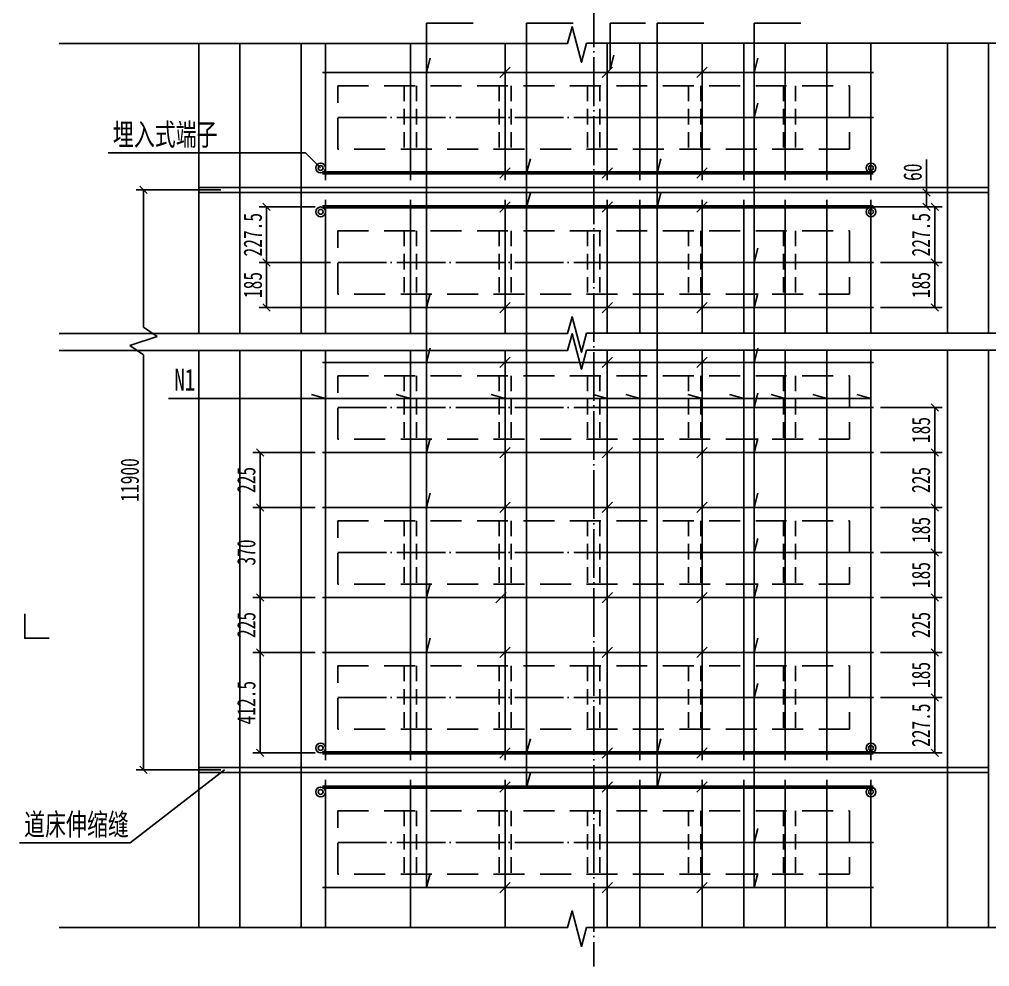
# Model space of a CAD drawing. Header units: millimetres. Extents: x -18 to 15743, y -16244 to -4817.
# Drawn here: x 5951 to 9930, y -14227 to -10340 of the extents above; entities that cross this region are included whole.
import ezdxf

# ---------------------------------------------------------------- set-up
doc = ezdxf.new("R2010")
doc.units = ezdxf.units.MM
doc.linetypes.add('DASHED', pattern=[19.05, 12.7, -6.35])
doc.linetypes.add('DOTE', pattern=[2.42, 2, -0.2, 0.02, -0.2])
doc.layers.get('Defpoints').update_dxf_attribs({"color": 250})
for name, color, linetype in [('DOT', 6, 'DOTE'), ('标注', 3, 'Continuous'), ('粗实线', 4, 'Continuous'), ('钢筋', 4, 'Continuous')]:
    doc.layers.add(name, color=color, linetype=linetype)
doc.styles.add('宋体', font='SimSun.ttf', dxfattribs={"width": 0.7})
doc.dimstyles.new('1比30', dxfattribs={"dimscale": 30, "dimtxt": 2.5, "dimasz": 1, "dimexe": 1, "dimexo": 1, "dimtad": 3, "dimdec": 0, "dimzin": 0, "dimdsep": 46, "dimtxsty": '宋体', "dimblk": 'OBLIQUE', "dimcen": 0.09, "dimadec": 0, "dimazin": 0, "dimtfac": 1, "dimtdec": 0, "dimtofl": 0, "dimtmove": 0, "dimatfit": 3, "dimfxl": 0, "dimtolj": 1, "dimtzin": 0, "dimarcsym": 0})

# ---------------------------------------------------------------- blocks, each defined once
blk = doc.blocks.new('_Oblique')
at = {"color": 0, "linetype": 'ByBlock', "lineweight": -2}
blk.add_line((-0.5, -0.5), (0.5, 0.5), dxfattribs=at)
blk = doc.blocks.new('*D22')
at = {"layer": 'Defpoints', "color": 0, "transparency": 16777216}
for p in [(6937.9, -12712.4), (7193.2, -12712.4), (7193.2, -12937.4)]:
    blk.add_point(p, dxfattribs=at)
at = {"layer": '标注', "color": 0, "lineweight": -2, "transparency": 16777216}
for p, q in [((7163.2, -12712.4), (6907.9, -12712.4)), ((6937.9, -12937.4), (6937.9, -12712.4)), ((7163.2, -12937.4), (6907.9, -12937.4))]:
    blk.add_line(p, q, dxfattribs=at)
at = {"layer": '标注', "color": 0, "lineweight": -2, "transparency": 16777216, "xscale": 30, "yscale": 30, "zscale": 30}
for p, rotation in [((6937.9, -12712.4), 90), ((6937.9, -12937.4), 270)]:
    blk.add_blockref('_Oblique', p, dxfattribs=dict(at, rotation=rotation))
at = {"layer": '标注', "color": 0, "transparency": 16777216, "insert": (6881.6, -12824.9), "char_height": 75, "attachment_point": 5, "rotation": 90, "style": '宋体'}
blk.add_mtext('\\A1;225', dxfattribs=at)
blk = doc.blocks.new('*D23')
at = {"layer": 'Defpoints', "color": 0, "transparency": 16777216}
for p in [(6937.9, -12342.4), (7193.2, -12342.4), (7193.2, -12712.4)]:
    blk.add_point(p, dxfattribs=at)
at = {"layer": '标注', "color": 0, "lineweight": -2, "transparency": 16777216}
for p, q in [((7163.2, -12342.4), (6907.9, -12342.4)), ((6937.9, -12712.4), (6937.9, -12342.4)), ((7163.2, -12712.4), (6907.9, -12712.4))]:
    blk.add_line(p, q, dxfattribs=at)
at = {"layer": '标注', "color": 0, "lineweight": -2, "transparency": 16777216, "xscale": 30, "yscale": 30, "zscale": 30}
for p, rotation in [((6937.9, -12342.4), 90), ((6937.9, -12712.4), 270)]:
    blk.add_blockref('_Oblique', p, dxfattribs=dict(at, rotation=rotation))
at = {"layer": '标注', "color": 0, "transparency": 16777216, "insert": (6881.6, -12527.4), "char_height": 75, "attachment_point": 5, "rotation": 90, "style": '宋体'}
blk.add_mtext('\\A1;370', dxfattribs=at)
blk = doc.blocks.new('*D24')
at = {"layer": 'Defpoints', "color": 0, "transparency": 16777216}
for p in [(6937.9, -12117.4), (7193.2, -12117.4), (7193.2, -12342.4)]:
    blk.add_point(p, dxfattribs=at)
at = {"layer": '标注', "color": 0, "lineweight": -2, "transparency": 16777216}
for p, q in [((7163.2, -12117.4), (6907.9, -12117.4)), ((6937.9, -12342.4), (6937.9, -12117.4)), ((7163.2, -12342.4), (6907.9, -12342.4))]:
    blk.add_line(p, q, dxfattribs=at)
at = {"layer": '标注', "color": 0, "lineweight": -2, "transparency": 16777216, "xscale": 30, "yscale": 30, "zscale": 30}
for p, rotation in [((6937.9, -12117.4), 90), ((6937.9, -12342.4), 270)]:
    blk.add_blockref('_Oblique', p, dxfattribs=dict(at, rotation=rotation))
at = {"layer": '标注', "color": 0, "transparency": 16777216, "insert": (6881.6, -12229.9), "char_height": 75, "attachment_point": 5, "rotation": 90, "style": '宋体'}
blk.add_mtext('\\A1;225', dxfattribs=at)
blk = doc.blocks.new('*D20')
at = {"layer": 'Defpoints', "color": 0, "transparency": 16777216}
for p in [(6964.5, -11109.9), (7193.2, -11109.9), (7256.1, -11337.4)]:
    blk.add_point(p, dxfattribs=at)
at = {"layer": '标注', "color": 0, "lineweight": -2, "transparency": 16777216}
for p, q in [((7163.2, -11109.9), (6934.5, -11109.9)), ((6964.5, -11337.4), (6964.5, -11109.9)), ((7226.1, -11337.4), (6934.5, -11337.4))]:
    blk.add_line(p, q, dxfattribs=at)
at = {"layer": '标注', "color": 0, "lineweight": -2, "transparency": 16777216, "xscale": 30, "yscale": 30, "zscale": 30}
for p, rotation in [((6964.5, -11109.9), 90), ((6964.5, -11337.4), 270)]:
    blk.add_blockref('_Oblique', p, dxfattribs=dict(at, rotation=rotation))
at = {"layer": '标注', "color": 0, "transparency": 16777216, "insert": (6908.2, -11223.7), "char_height": 75, "attachment_point": 5, "rotation": 90, "style": '宋体'}
blk.add_mtext('\\A1;227.5', dxfattribs=at)
blk = doc.blocks.new('*D25')
at = {"layer": 'Defpoints', "color": 0, "transparency": 16777216}
for p in [(7193.2, -12937.4), (6937.9, -13349.9), (7193.2, -13349.9)]:
    blk.add_point(p, dxfattribs=at)
at = {"layer": '标注', "color": 0, "lineweight": -2, "transparency": 16777216}
for p, q in [((7163.2, -12937.4), (6907.9, -12937.4)), ((6937.9, -12937.4), (6937.9, -13349.9)), ((7163.2, -13349.9), (6907.9, -13349.9))]:
    blk.add_line(p, q, dxfattribs=at)
at = {"layer": '标注', "color": 0, "lineweight": -2, "transparency": 16777216, "xscale": 30, "yscale": 30, "zscale": 30}
for p, rotation in [((6937.9, -12937.4), 90), ((6937.9, -13349.9), 270)]:
    blk.add_blockref('_Oblique', p, dxfattribs=dict(at, rotation=rotation))
at = {"layer": '标注', "color": 0, "transparency": 16777216, "insert": (6881.6, -13143.7), "char_height": 75, "attachment_point": 5, "rotation": 90, "style": '宋体'}
blk.add_mtext('\\A1;412.5', dxfattribs=at)
blk = doc.blocks.new('*D26')
at = {"layer": 'Defpoints', "color": 0, "transparency": 16777216}
for p in [(7256.1, -11337.4), (6964.5, -11522.4), (7256.1, -11522.4)]:
    blk.add_point(p, dxfattribs=at)
at = {"layer": '标注', "color": 0, "lineweight": -2, "transparency": 16777216}
for p, q in [((7226.1, -11337.4), (6934.5, -11337.4)), ((6964.5, -11337.4), (6964.5, -11522.4)), ((7226.1, -11522.4), (6934.5, -11522.4))]:
    blk.add_line(p, q, dxfattribs=at)
at = {"layer": '标注', "color": 0, "lineweight": -2, "transparency": 16777216, "xscale": 30, "yscale": 30, "zscale": 30}
for p, rotation in [((6964.5, -11337.4), 90), ((6964.5, -11522.4), 270)]:
    blk.add_blockref('_Oblique', p, dxfattribs=dict(at, rotation=rotation))
at = {"layer": '标注', "color": 0, "transparency": 16777216, "insert": (6908.2, -11429.9), "char_height": 75, "attachment_point": 5, "rotation": 90, "style": '宋体'}
blk.add_mtext('\\A1;185', dxfattribs=at)
blk = doc.blocks.new('*D27')
at = {"layer": 'Defpoints', "color": 0, "transparency": 16777216}
for p in [(9419, -11109.9), (9453.3, -11337.4), (9705.2, -11337.4)]:
    blk.add_point(p, dxfattribs=at)
at = {"layer": '标注', "color": 0, "lineweight": -2, "transparency": 16777216}
for p, q in [((9449, -11109.9), (9735.2, -11109.9)), ((9705.2, -11109.9), (9705.2, -11337.4)), ((9483.3, -11337.4), (9735.2, -11337.4))]:
    blk.add_line(p, q, dxfattribs=at)
at = {"layer": '标注', "color": 0, "lineweight": -2, "transparency": 16777216, "xscale": 30, "yscale": 30, "zscale": 30}
for p, rotation in [((9705.2, -11109.9), 90), ((9705.2, -11337.4), 270)]:
    blk.add_blockref('_Oblique', p, dxfattribs=dict(at, rotation=rotation))
at = {"layer": '标注', "color": 0, "transparency": 16777216, "insert": (9648.9, -11223.7), "char_height": 75, "attachment_point": 5, "rotation": 90, "style": '宋体'}
blk.add_mtext('\\A1;227.5', dxfattribs=at)
blk = doc.blocks.new('*D28')
at = {"layer": 'Defpoints', "color": 0, "transparency": 16777216}
for p in [(9453.3, -11337.4), (9453.3, -11522.4), (9705.2, -11522.4)]:
    blk.add_point(p, dxfattribs=at)
at = {"layer": '标注', "color": 0, "lineweight": -2, "transparency": 16777216}
for p, q in [((9483.3, -11337.4), (9735.2, -11337.4)), ((9705.2, -11337.4), (9705.2, -11522.4)), ((9483.3, -11522.4), (9735.2, -11522.4))]:
    blk.add_line(p, q, dxfattribs=at)
at = {"layer": '标注', "color": 0, "lineweight": -2, "transparency": 16777216, "xscale": 30, "yscale": 30, "zscale": 30}
for p, rotation in [((9705.2, -11337.4), 90), ((9705.2, -11522.4), 270)]:
    blk.add_blockref('_Oblique', p, dxfattribs=dict(at, rotation=rotation))
at = {"layer": '标注', "color": 0, "transparency": 16777216, "insert": (9648.9, -11429.9), "char_height": 75, "attachment_point": 5, "rotation": 90, "style": '宋体'}
blk.add_mtext('\\A1;185', dxfattribs=at)
blk = doc.blocks.new('*D29')
at = {"layer": 'Defpoints', "color": 0, "transparency": 16777216}
for p in [(9453.3, -13122.4), (9705.2, -13122.4), (9419, -13349.9)]:
    blk.add_point(p, dxfattribs=at)
at = {"layer": '标注', "color": 0, "lineweight": -2, "transparency": 16777216}
for p, q in [((9483.3, -13122.4), (9735.2, -13122.4)), ((9705.2, -13349.9), (9705.2, -13122.4)), ((9449, -13349.9), (9735.2, -13349.9))]:
    blk.add_line(p, q, dxfattribs=at)
at = {"layer": '标注', "color": 0, "lineweight": -2, "transparency": 16777216, "xscale": 30, "yscale": 30, "zscale": 30}
for p, rotation in [((9705.2, -13122.4), 90), ((9705.2, -13349.9), 270)]:
    blk.add_blockref('_Oblique', p, dxfattribs=dict(at, rotation=rotation))
at = {"layer": '标注', "color": 0, "transparency": 16777216, "insert": (9648.9, -13236.2), "char_height": 75, "attachment_point": 5, "rotation": 90, "style": '宋体'}
blk.add_mtext('\\A1;227.5', dxfattribs=at)
blk = doc.blocks.new('*D30')
at = {"layer": 'Defpoints', "color": 0, "transparency": 16777216}
for p in [(9453.3, -12937.4), (9705.2, -12937.4), (9453.3, -13122.4)]:
    blk.add_point(p, dxfattribs=at)
at = {"layer": '标注', "color": 0, "lineweight": -2, "transparency": 16777216}
for p, q in [((9483.3, -12937.4), (9735.2, -12937.4)), ((9705.2, -13122.4), (9705.2, -12937.4)), ((9483.3, -13122.4), (9735.2, -13122.4))]:
    blk.add_line(p, q, dxfattribs=at)
at = {"layer": '标注', "color": 0, "lineweight": -2, "transparency": 16777216, "xscale": 30, "yscale": 30, "zscale": 30}
for p, rotation in [((9705.2, -12937.4), 90), ((9705.2, -13122.4), 270)]:
    blk.add_blockref('_Oblique', p, dxfattribs=dict(at, rotation=rotation))
at = {"layer": '标注', "color": 0, "transparency": 16777216, "insert": (9648.9, -13029.9), "char_height": 75, "attachment_point": 5, "rotation": 90, "style": '宋体'}
blk.add_mtext('\\A1;185', dxfattribs=at)
blk = doc.blocks.new('*D31')
at = {"layer": 'Defpoints', "color": 0, "transparency": 16777216}
for p in [(9453.3, -12712.4), (9705.2, -12712.4), (9453.3, -12937.4)]:
    blk.add_point(p, dxfattribs=at)
at = {"layer": '标注', "color": 0, "lineweight": -2, "transparency": 16777216}
for p, q in [((9483.3, -12712.4), (9735.2, -12712.4)), ((9705.2, -12937.4), (9705.2, -12712.4)), ((9483.3, -12937.4), (9735.2, -12937.4))]:
    blk.add_line(p, q, dxfattribs=at)
at = {"layer": '标注', "color": 0, "lineweight": -2, "transparency": 16777216, "xscale": 30, "yscale": 30, "zscale": 30}
for p, rotation in [((9705.2, -12712.4), 90), ((9705.2, -12937.4), 270)]:
    blk.add_blockref('_Oblique', p, dxfattribs=dict(at, rotation=rotation))
at = {"layer": '标注', "color": 0, "transparency": 16777216, "insert": (9648.9, -12824.9), "char_height": 75, "width": 104.12, "attachment_point": 5, "rotation": 90, "style": '宋体'}
blk.add_mtext('\\A1;225', dxfattribs=at)
blk = doc.blocks.new('*D32')
at = {"layer": 'Defpoints', "color": 0, "transparency": 16777216}
for p in [(9453.3, -12527.4), (9705.2, -12527.4), (9453.3, -12712.4)]:
    blk.add_point(p, dxfattribs=at)
at = {"layer": '标注', "color": 0, "lineweight": -2, "transparency": 16777216}
for p, q in [((9483.3, -12527.4), (9735.2, -12527.4)), ((9705.2, -12712.4), (9705.2, -12527.4)), ((9483.3, -12712.4), (9735.2, -12712.4))]:
    blk.add_line(p, q, dxfattribs=at)
at = {"layer": '标注', "color": 0, "lineweight": -2, "transparency": 16777216, "xscale": 30, "yscale": 30, "zscale": 30}
for p, rotation in [((9705.2, -12527.4), 90), ((9705.2, -12712.4), 270)]:
    blk.add_blockref('_Oblique', p, dxfattribs=dict(at, rotation=rotation))
at = {"layer": '标注', "color": 0, "transparency": 16777216, "insert": (9648.9, -12619.9), "char_height": 75, "attachment_point": 5, "rotation": 90, "style": '宋体'}
blk.add_mtext('\\A1;185', dxfattribs=at)
blk = doc.blocks.new('*D33')
at = {"layer": 'Defpoints', "color": 0, "transparency": 16777216}
for p in [(9453.3, -12342.4), (9705.2, -12342.4), (9453.3, -12527.4)]:
    blk.add_point(p, dxfattribs=at)
at = {"layer": '标注', "color": 0, "lineweight": -2, "transparency": 16777216}
for p, q in [((9483.3, -12342.4), (9735.2, -12342.4)), ((9705.2, -12527.4), (9705.2, -12342.4)), ((9483.3, -12527.4), (9735.2, -12527.4))]:
    blk.add_line(p, q, dxfattribs=at)
at = {"layer": '标注', "color": 0, "lineweight": -2, "transparency": 16777216, "xscale": 30, "yscale": 30, "zscale": 30}
for p, rotation in [((9705.2, -12342.4), 90), ((9705.2, -12527.4), 270)]:
    blk.add_blockref('_Oblique', p, dxfattribs=dict(at, rotation=rotation))
at = {"layer": '标注', "color": 0, "transparency": 16777216, "insert": (9648.9, -12434.9), "char_height": 75, "attachment_point": 5, "rotation": 90, "style": '宋体'}
blk.add_mtext('\\A1;185', dxfattribs=at)
blk = doc.blocks.new('*D34')
at = {"layer": 'Defpoints', "color": 0, "transparency": 16777216}
for p in [(9453.3, -12117.4), (9705.2, -12117.4), (9453.3, -12342.4)]:
    blk.add_point(p, dxfattribs=at)
at = {"layer": '标注', "color": 0, "lineweight": -2, "transparency": 16777216}
for p, q in [((9483.3, -12117.4), (9735.2, -12117.4)), ((9705.2, -12342.4), (9705.2, -12117.4)), ((9483.3, -12342.4), (9735.2, -12342.4))]:
    blk.add_line(p, q, dxfattribs=at)
at = {"layer": '标注', "color": 0, "lineweight": -2, "transparency": 16777216, "xscale": 30, "yscale": 30, "zscale": 30}
for p, rotation in [((9705.2, -12117.4), 90), ((9705.2, -12342.4), 270)]:
    blk.add_blockref('_Oblique', p, dxfattribs=dict(at, rotation=rotation))
at = {"layer": '标注', "color": 0, "transparency": 16777216, "insert": (9648.9, -12229.9), "char_height": 75, "attachment_point": 5, "rotation": 90, "style": '宋体'}
blk.add_mtext('\\A1;225', dxfattribs=at)
blk = doc.blocks.new('*D35')
at = {"layer": 'Defpoints', "color": 0, "transparency": 16777216}
for p in [(9453.3, -11932.4), (9705.2, -11932.4), (9453.3, -12117.4)]:
    blk.add_point(p, dxfattribs=at)
at = {"layer": '标注', "color": 0, "lineweight": -2, "transparency": 16777216}
for p, q in [((9483.3, -11932.4), (9735.2, -11932.4)), ((9705.2, -12117.4), (9705.2, -11932.4)), ((9483.3, -12117.4), (9735.2, -12117.4))]:
    blk.add_line(p, q, dxfattribs=at)
at = {"layer": '标注', "color": 0, "lineweight": -2, "transparency": 16777216, "xscale": 30, "yscale": 30, "zscale": 30}
for p, rotation in [((9705.2, -11932.4), 90), ((9705.2, -12117.4), 270)]:
    blk.add_blockref('_Oblique', p, dxfattribs=dict(at, rotation=rotation))
at = {"layer": '标注', "color": 0, "transparency": 16777216, "insert": (9648.9, -12024.9), "char_height": 75, "attachment_point": 5, "rotation": 90, "style": '宋体'}
blk.add_mtext('\\A1;185', dxfattribs=at)
blk = doc.blocks.new('*D21')
at = {"layer": 'Defpoints', "color": 0, "transparency": 16777216}
for p in [(6806.1, -11039.9), (6459.6, -13419.9), (6806.1, -13419.9)]:
    blk.add_point(p, dxfattribs=at)
at = {"layer": '标注', "color": 0, "lineweight": -2, "transparency": 16777216}
for p, q in [((6776.1, -11039.9), (6429.6, -11039.9)), ((6459.6, -11039.9), (6459.6, -11603.4)), ((6459.6, -11603.4), (6515.8, -11640.9)), ((6515.8, -11640.9), (6403.3, -11678.4)), ((6403.3, -11678.4), (6459.6, -11715.9)), ((6459.6, -11715.9), (6459.6, -13419.9)), ((6776.1, -13419.9), (6429.6, -13419.9))]:
    blk.add_line(p, q, dxfattribs=at)
at = {"layer": '标注', "color": 0, "lineweight": -2, "transparency": 16777216, "xscale": 30, "yscale": 30, "zscale": 30}
for p, rotation in [((6459.6, -11039.9), 90), ((6459.6, -13419.9), 270)]:
    blk.add_blockref('_Oblique', p, dxfattribs=dict(at, rotation=rotation))
at = {"layer": '标注', "color": 0, "transparency": 16777216, "insert": (6403.3, -12229.9), "char_height": 75, "attachment_point": 5, "rotation": 90, "style": '宋体'}
blk.add_mtext('\\A1;11900', dxfattribs=at)
blk = doc.blocks.new('*D36')
at = {"layer": 'Defpoints', "color": 0, "transparency": 16777216}
for p in [(9670.9, -11049.9), (9926.1, -11049.9), (9419, -11109.9)]:
    blk.add_point(p, dxfattribs=at)
at = {"layer": '标注', "color": 0, "lineweight": -2, "transparency": 16777216}
for p, q in [((9670.9, -11049.9), (9670.9, -10914.7)), ((9896.1, -11049.9), (9640.9, -11049.9)), ((9670.9, -11109.9), (9670.9, -11049.9)), ((9449, -11109.9), (9700.9, -11109.9))]:
    blk.add_line(p, q, dxfattribs=at)
at = {"layer": '标注', "color": 0, "lineweight": -2, "transparency": 16777216, "xscale": 30, "yscale": 30, "zscale": 30}
for p, rotation in [((9670.9, -11049.9), 90), ((9670.9, -11109.9), 270)]:
    blk.add_blockref('_Oblique', p, dxfattribs=dict(at, rotation=rotation))
at = {"layer": '标注', "color": 0, "transparency": 16777216, "insert": (9614.6, -10967.3), "char_height": 75, "attachment_point": 5, "rotation": 90, "style": '宋体'}
blk.add_mtext('\\A1;60', dxfattribs=at)

msp = doc.modelspace()

# ---------------------------------------------------------------- linework, layer by layer
for p, q in [((6686.17, -11628.69), (6686.17, -10438.76)), ((6854.75, -11628.69), (6854.75, -10438.76)), ((7106.11, -10438.76), (7106.11, -11628.69)), ((9757.47, -11628.21), (9757.47, -10438.28)), ((9926.06, -11628.21), (9926.06, -10438.28)), ((6686.17, -11029.92), (9926.06, -11029.92)), ((6686.17, -11049.92), (9926.06, -11049.92)), ((6686.17, -11698.36), (6686.17, -14066.79)), ((6854.75, -11698.36), (6854.75, -14066.79)), ((7106.11, -11698.36), (7106.11, -14066.79)), ((9757.47, -11697.88), (9757.47, -14066.31)), ((9926.06, -11697.88), (9926.06, -14066.31)), ((6686.17, -13409.92), (9926.06, -13409.92)), ((6686.17, -13429.92), (9926.06, -13429.92))]:
    msp.add_line(p, q)
at = {"linetype": 'DASHED', "ltscale": 5}
for p, q in [((7529.17, -10612.42), (7529.17, -10872.42)), ((7579.17, -10612.42), (7579.17, -10872.42)), ((7917.93, -10612.42), (7917.93, -10872.42)), ((7967.93, -10612.42), (7967.93, -10872.42)), ((8281.11, -10612.42), (8281.11, -10872.42)), ((8331.11, -10612.42), (8331.11, -10872.42)), ((8695.45, -10612.42), (8695.45, -10872.42)), ((8745.45, -10612.42), (8745.45, -10872.42)), ((9084.21, -10612.42), (9084.21, -10872.42)), ((9134.21, -10612.42), (9134.21, -10872.42)), ((7529.17, -11207.42), (7529.17, -11467.42)), ((7579.17, -11207.42), (7579.17, -11467.42)), ((7917.93, -11207.42), (7917.93, -11467.42)), ((7967.93, -11207.42), (7967.93, -11467.42)), ((8281.11, -11207.42), (8281.11, -11467.42)), ((8331.11, -11207.42), (8331.11, -11467.42)), ((8695.45, -11207.42), (8695.45, -11467.42)), ((8745.45, -11207.42), (8745.45, -11467.42)), ((9084.21, -11207.42), (9084.21, -11467.42)), ((9134.21, -11207.42), (9134.21, -11467.42)), ((7529.17, -11802.42), (7529.17, -12062.42)), ((7579.17, -11802.42), (7579.17, -12062.42)), ((7917.93, -11802.42), (7917.93, -12062.42)), ((7967.93, -11802.42), (7967.93, -12062.42)), ((8281.11, -11802.42), (8281.11, -12062.42)), ((8331.11, -11802.42), (8331.11, -12062.42)), ((8695.45, -11802.42), (8695.45, -12062.42)), ((8745.45, -11802.42), (8745.45, -12062.42)), ((9084.21, -11802.42), (9084.21, -12062.42)), ((9134.21, -11802.42), (9134.21, -12062.42)), ((7529.17, -12397.42), (7529.17, -12657.42)), ((7579.17, -12397.42), (7579.17, -12657.42)), ((7917.93, -12397.42), (7917.93, -12657.42)), ((7967.93, -12397.42), (7967.93, -12657.42)), ((8281.11, -12397.42), (8281.11, -12657.42)), ((8331.11, -12397.42), (8331.11, -12657.42)), ((8695.45, -12397.42), (8695.45, -12657.42)), ((8745.45, -12397.42), (8745.45, -12657.42)), ((9084.21, -12397.42), (9084.21, -12657.42)), ((9134.21, -12397.42), (9134.21, -12657.42)), ((7529.17, -12992.42), (7529.17, -13252.42)), ((7579.17, -12992.42), (7579.17, -13252.42)), ((7917.93, -12992.42), (7917.93, -13252.42)), ((7967.93, -12992.42), (7967.93, -13252.42)), ((8281.11, -12992.42), (8281.11, -13252.42)), ((8331.11, -12992.42), (8331.11, -13252.42)), ((8695.45, -12992.42), (8695.45, -13252.42)), ((8745.45, -12992.42), (8745.45, -13252.42)), ((9084.21, -12992.42), (9084.21, -13252.42)), ((9134.21, -12992.42), (9134.21, -13252.42)), ((7529.17, -13587.42), (7529.17, -13847.42)), ((7579.17, -13587.42), (7579.17, -13847.42)), ((7917.93, -13587.42), (7917.93, -13847.42)), ((7967.93, -13587.42), (7967.93, -13847.42)), ((8281.11, -13587.42), (8281.11, -13847.42)), ((8331.11, -13587.42), (8331.11, -13847.42)), ((8695.45, -13587.42), (8695.45, -13847.42)), ((8745.45, -13587.42), (8745.45, -13847.42)), ((9084.21, -13587.42), (9084.21, -13847.42)), ((9134.21, -13587.42), (9134.21, -13847.42))]:
    msp.add_line(p, q, dxfattribs=at)
for points in [[(10463.01, -10438.28), (8277.01, -10438.28), (8256.25, -10515.76), (8217.31, -10370.45), (8199.01, -10438.76), (6114.1, -10438.76)], [(10463.01, -11628.21), (8277.01, -11628.21), (8256.25, -11705.69), (8217.31, -11560.39), (8199.01, -11628.69), (6114.1, -11628.69)], [(10463.01, -11697.88), (8277.01, -11697.88), (8256.25, -11775.36), (8217.31, -11630.06), (8199.01, -11698.36), (6114.1, -11698.36)], [(10463.01, -14066.31), (8277.01, -14066.31), (8256.25, -14143.79), (8217.31, -13998.48), (8199.01, -14066.79), (6114.1, -14066.79)]]:
    msp.add_lwpolyline(points)
at = {"linetype": 'DASHED', "ltscale": 10}
for points in [[(7256.11, -10612.42), (9356.11, -10612.42), (9356.11, -10872.42), (7256.11, -10872.42)], [(7256.11, -11207.42), (9356.11, -11207.42), (9356.11, -11467.42), (7256.11, -11467.42)], [(7256.11, -11802.42), (9356.11, -11802.42), (9356.11, -12062.42), (7256.11, -12062.42)], [(7256.11, -12397.42), (9356.11, -12397.42), (9356.11, -12657.42), (7256.11, -12657.42)], [(7256.11, -12992.42), (9356.11, -12992.42), (9356.11, -13252.42), (7256.11, -13252.42)], [(7256.11, -13587.42), (9356.11, -13587.42), (9356.11, -13847.42), (7256.11, -13847.42)]]:
    msp.add_lwpolyline(points, close=True, dxfattribs=at)
for centre, radius in [((7186.11, -10949.92), 20), ((7186.11, -10949.92), 10), ((9443.34, -10949.92), 20), ((9443.34, -10949.92), 10), ((7186.11, -11129.92), 20), ((7186.11, -11129.92), 10), ((9443.34, -11129.92), 20), ((9443.34, -11129.92), 10), ((7186.11, -13329.92), 20), ((7186.11, -13329.92), 10), ((9443.34, -13329.92), 20), ((9443.34, -13329.92), 10), ((7186.11, -13509.92), 20), ((9443.34, -13509.92), 20), ((7186.11, -13509.92), 10), ((9443.34, -13509.92), 10)]:
    msp.add_circle(centre, radius)
at = {"layer": 'DOT', "ltscale": 100}
for p, q in [((8306.11, -10253.75), (8306.11, -14226.64)), ((7256.11, -10742.42), (9356.11, -10742.42)), ((7256.11, -11337.42), (9356.11, -11337.42)), ((7256.11, -11932.42), (9356.11, -11932.42)), ((7256.11, -12527.42), (9356.11, -12527.42)), ((7256.11, -13122.42), (9356.11, -13122.42)), ((7256.11, -13717.42), (9356.11, -13717.42))]:
    msp.add_line(p, q, dxfattribs=at)
at = {"layer": '标注'}
for p, q in [((7619.91, -10355.8), (7619.91, -13902.42)), ((7811.35, -10355.8), (7619.91, -10355.8)), ((8030.88, -10355.8), (8030.88, -13489.92)), ((8222.32, -10355.8), (8030.88, -10355.8)), ((8373.84, -10355.8), (8373.84, -10545.56)), ((8518.13, -10355.8), (8373.84, -10355.8)), ((8566.06, -10355.8), (8566.06, -13489.92)), ((8757.51, -10355.8), (8566.06, -10355.8)), ((8964.32, -10355.8), (8964.32, -13902.42)), ((9155.77, -10355.8), (8964.32, -10355.8)), ((7619.91, -10557.42), (7635.44, -10499.47)), ((8373.84, -10545.56), (8389.37, -10487.6)), ((8964.32, -10557.42), (8979.85, -10499.47)), ((8964.32, -10742.42), (8979.85, -10684.47)), ((7123.88, -10887.69), (6314.37, -10887.69)), ((7186.11, -10949.92), (7123.88, -10887.69)), ((8030.88, -10969.92), (8046.41, -10911.97)), ((8566.06, -10969.92), (8581.59, -10911.97)), ((8030.88, -11109.92), (8046.41, -11051.97)), ((8566.06, -11109.92), (8581.59, -11051.97)), ((8964.32, -11337.42), (8979.85, -11279.47)), ((8964.32, -11337.42), (8979.85, -11279.47)), ((7619.91, -11522.42), (7635.44, -11464.47)), ((8964.32, -11522.42), (8979.85, -11464.47)), ((7619.91, -11747.42), (7635.44, -11689.47)), ((8964.32, -11747.42), (8979.85, -11689.47)), ((6561.62, -11895.4), (9443.34, -11895.4)), ((7206.11, -11895.4), (7148.16, -11879.87)), ((7554.17, -11895.4), (7496.22, -11879.87)), ((7942.93, -11895.4), (7884.98, -11879.87)), ((8361.98, -11895.4), (8304.02, -11879.87)), ((8496.11, -11895.4), (8438.16, -11879.87)), ((8750.74, -11895.4), (8692.78, -11879.87)), ((8921.45, -11895.4), (8863.5, -11879.87)), ((8964.32, -11932.42), (8979.85, -11874.47)), ((8964.32, -11932.42), (8979.85, -11874.47)), ((9092.16, -11895.4), (9034.21, -11879.87)), ((9262.87, -11895.4), (9204.92, -11879.87)), ((9443.34, -11895.4), (9385.38, -11879.87)), ((7619.91, -12117.42), (7635.44, -12059.47)), ((8964.32, -12117.42), (8979.85, -12059.47)), ((7619.91, -12342.42), (7635.44, -12284.47)), ((8964.32, -12342.42), (8979.85, -12284.47)), ((8964.32, -12527.42), (8979.85, -12469.47)), ((8964.32, -12527.42), (8979.85, -12469.47)), ((7619.91, -12712.42), (7635.44, -12654.47)), ((8964.32, -12712.42), (8979.85, -12654.47)), ((7619.91, -12937.42), (7635.44, -12879.47)), ((8964.32, -12937.42), (8979.85, -12879.47)), ((8964.32, -13122.42), (8979.85, -13064.47)), ((8964.32, -13122.42), (8979.85, -13064.47)), ((8030.88, -13349.92), (8046.41, -13291.97)), ((8566.06, -13349.92), (8581.59, -13291.97)), ((6791.17, -13419.92), (6404.96, -13718.83)), ((8030.88, -13489.92), (8046.41, -13431.97)), ((8566.06, -13489.92), (8581.59, -13431.97)), ((8964.32, -13717.42), (8979.85, -13659.47)), ((8964.32, -13717.42), (8979.85, -13659.47)), ((6404.96, -13718.83), (5950.51, -13718.83)), ((7619.91, -13902.42), (7635.44, -13844.47)), ((8964.32, -13902.42), (8979.85, -13844.47))]:
    msp.add_line(p, q, dxfattribs=at)
at = {"layer": '粗实线'}
msp.add_lwpolyline([(5972.26, -12779.7), (5972.26, -12879.7), (6072.26, -12879.7)], dxfattribs=at)
at = {"layer": '钢筋'}
for p, q in [((7206.11, -10999.92), (7206.11, -10438.76)), ((7554.17, -10438.76), (7554.17, -10999.92)), ((7942.93, -10438.76), (7942.93, -10999.92)), ((8361.98, -10438.28), (8361.98, -10999.92)), ((8496.11, -10438.28), (8496.11, -10999.44)), ((8750.74, -10438.76), (8750.74, -10999.92)), ((8921.45, -10438.28), (8921.45, -10999.44)), ((9092.16, -10438.76), (9092.16, -10999.92)), ((9262.87, -10438.28), (9262.87, -10999.44)), ((9443.34, -10438.76), (9443.34, -10999.92)), ((7921.72, -10578.64), (7964.15, -10536.21)), ((8340.77, -10578.64), (8383.19, -10536.21)), ((8729.53, -10578.64), (8771.95, -10536.21)), ((7193.2, -10557.42), (9453.34, -10557.42)), ((8306.11, -10742.42), (9453.34, -10742.42)), ((7921.72, -10991.14), (7964.15, -10948.71)), ((8340.77, -10991.14), (8383.19, -10948.71)), ((8729.53, -10991.14), (8771.95, -10948.71)), ((7206.11, -11628.69), (7206.11, -11079.92)), ((7554.17, -11079.92), (7554.17, -11628.69)), ((7921.72, -11131.14), (7964.15, -11088.71)), ((7942.93, -11079.92), (7942.93, -11628.69)), ((8340.77, -11131.14), (8383.19, -11088.71)), ((8361.98, -11079.92), (8361.98, -11628.21)), ((8496.11, -11079.92), (8496.11, -11628.69)), ((8729.53, -11131.14), (8771.95, -11088.71)), ((8750.74, -11079.92), (8750.74, -11628.69)), ((8921.45, -11079.92), (8921.45, -11628.69)), ((9092.16, -11079.92), (9092.16, -11628.69)), ((9262.87, -11079.92), (9262.87, -11628.69)), ((9443.34, -11079.92), (9443.34, -11628.69)), ((8306.11, -11337.42), (9453.34, -11337.42)), ((7193.2, -11522.42), (9453.34, -11522.42)), ((7921.72, -11543.64), (7964.15, -11501.21)), ((8340.77, -11543.64), (8383.19, -11501.21)), ((8729.53, -11543.64), (8771.95, -11501.21)), ((7206.11, -11698.36), (7206.11, -13379.92)), ((7554.17, -11698.36), (7554.17, -13379.92)), ((7942.93, -11698.36), (7942.93, -13379.92)), ((8361.98, -11697.88), (8361.98, -14066.31)), ((8496.11, -11698.36), (8496.11, -13379.92)), ((8750.74, -11698.36), (8750.74, -13379.92)), ((8921.45, -11698.36), (8921.45, -13379.92)), ((9092.16, -11698.36), (9092.16, -13379.92)), ((9262.87, -11698.36), (9262.87, -13379.92)), ((9443.34, -11698.36), (9443.34, -13379.92)), ((7921.72, -11768.64), (7964.15, -11726.21)), ((8340.77, -11768.64), (8383.19, -11726.21)), ((8729.53, -11768.64), (8771.95, -11726.21)), ((7193.2, -11747.42), (9453.34, -11747.42)), ((8306.11, -11932.42), (9453.34, -11932.42)), ((7921.72, -12138.64), (7964.15, -12096.21)), ((8340.77, -12138.64), (8383.19, -12096.21)), ((8729.53, -12138.64), (8771.95, -12096.21)), ((7193.2, -12117.42), (9453.34, -12117.42)), ((7921.72, -12363.64), (7964.15, -12321.21)), ((8340.77, -12363.64), (8383.19, -12321.21)), ((8729.53, -12363.64), (8771.95, -12321.21)), ((7193.2, -12342.42), (9453.34, -12342.42)), ((8306.11, -12527.42), (9453.34, -12527.42)), ((7904.9, -12733.64), (7947.33, -12691.21)), ((8340.77, -12733.64), (8383.19, -12691.21)), ((8729.53, -12733.64), (8771.95, -12691.21)), ((7193.2, -12712.42), (9453.34, -12712.42)), ((7921.72, -12958.64), (7964.15, -12916.21)), ((8340.77, -12958.64), (8383.19, -12916.21)), ((8729.53, -12958.64), (8771.95, -12916.21)), ((7193.2, -12937.42), (9453.34, -12937.42)), ((8306.11, -13122.42), (9453.34, -13122.42)), ((7921.72, -13371.14), (7964.15, -13328.71)), ((8340.77, -13371.14), (8383.19, -13328.71)), ((8729.53, -13371.14), (8771.95, -13328.71)), ((7206.11, -13459.92), (7206.11, -14066.79)), ((7554.17, -13459.92), (7554.17, -14066.79)), ((7921.72, -13511.14), (7964.15, -13468.71)), ((7942.93, -13459.92), (7942.93, -14066.79)), ((8340.77, -13511.14), (8383.19, -13468.71)), ((8496.11, -13459.92), (8496.11, -14066.79)), ((8729.53, -13511.14), (8771.95, -13468.71)), ((8750.74, -13459.92), (8750.74, -14066.79)), ((8921.45, -13459.92), (8921.45, -14066.79)), ((9092.16, -13459.92), (9092.16, -14066.79)), ((9262.87, -13459.92), (9262.87, -14066.79)), ((9443.34, -13459.92), (9443.34, -14066.79)), ((8306.11, -13717.42), (9453.34, -13717.42)), ((7921.72, -13923.64), (7964.15, -13881.21)), ((8340.77, -13923.64), (8383.19, -13881.21)), ((8729.53, -13923.64), (8771.95, -13881.21)), ((7193.2, -13902.42), (9453.34, -13902.42))]:
    msp.add_line(p, q, dxfattribs=at)
at = {"layer": '钢筋', "const_width": 15}
for points in [[(7193.2, -10969.92), (9453.34, -10969.92)], [(7193.2, -11109.92), (9453.34, -11109.92)], [(7193.2, -13349.92), (9453.34, -13349.92)], [(7193.2, -13489.92), (9453.34, -13489.92)]]:
    msp.add_lwpolyline(points, dxfattribs=at)

# ---------------------------------------------------------------- texts
at = {"layer": '标注', "style": '宋体', "width": 0.7}
for s, p in [('埋入式端子', (6333.72, -10857.27)), ('N1', (6586.12, -11862.94)), ('道床伸缩缝', (5969.85, -13688.41))]:
    msp.add_text(s, height=90, dxfattribs=at).set_placement(p)

# ---------------------------------------------------------------- dimensions: what is measured, and where the dimension line sits
at = {"layer": '标注'}
dim = msp.add_linear_dim(base=(9670.88, -11049.92), p1=(9419.02, -11109.92), p2=(9926.06, -11049.92), angle=90, dimstyle='1比30', dxfattribs=at)
dim.commit()
dim.dimension.update_dxf_attribs({"geometry": '*D36', "text_midpoint": (9670.88, -10967.3), "dimtype": 160})
dim = msp.add_linear_dim(base=(6459.59, -13419.92), p1=(6806.11, -11039.92), p2=(6806.11, -13419.92), angle=90, text='11900', dimstyle='1比30', dxfattribs=at)
dim.commit()
dim.dimension.update_dxf_attribs({"geometry": '*D21', "text_midpoint": (6403.34, -12229.92)})
for base, p1, p2, picture, middle in [((6964.49, -11109.92), (7256.11, -11337.42), (7193.2, -11109.92), '*D20', (6964.49, -11223.67)), ((9705.2, -11337.42), (9419.02, -11109.92), (9453.34, -11337.42), '*D27', (9705.2, -11223.67)), ((9705.2, -13122.42), (9419.02, -13349.92), (9453.34, -13122.42), '*D29', (9705.2, -13236.17))]:
    dim = msp.add_linear_dim(base=base, p1=p1, p2=p2, angle=90, dimstyle='1比30', override={"dimdec": 1}, dxfattribs=at)
    dim.commit()
    dim.dimension.update_dxf_attribs({"geometry": picture, "text_midpoint": middle, "dimtype": 160})
for base, p1, p2, picture, middle in [((6964.49, -11522.42), (7256.11, -11337.42), (7256.11, -11522.42), '*D26', (6908.24, -11429.92)), ((9705.2, -11522.42), (9453.34, -11337.42), (9453.34, -11522.42), '*D28', (9648.95, -11429.92)), ((9705.2, -12937.42), (9453.34, -13122.42), (9453.34, -12937.42), '*D30', (9648.95, -13029.92))]:
    dim = msp.add_linear_dim(base=base, p1=p1, p2=p2, angle=90, dimstyle='1比30', dxfattribs=at)
    dim.commit()
    dim.dimension.update_dxf_attribs({"geometry": picture, "text_midpoint": middle})
for base, p1, p2, override, picture, middle in [((9705.2, -11932.42), (9453.34, -12117.42), (9453.34, -11932.42), {"dimtmove": 1}, '*D35', (9648.95, -12024.92)), ((6937.89, -12117.42), (7193.2, -12342.42), (7193.2, -12117.42), {"dimtmove": 1}, '*D24', (6881.64, -12229.92)), ((9705.2, -12117.42), (9453.34, -12342.42), (9453.34, -12117.42), {"dimtmove": 1}, '*D34', (9648.95, -12229.92)), ((6937.89, -12342.42), (7193.2, -12712.42), (7193.2, -12342.42), {"dimtmove": 1}, '*D23', (6881.64, -12527.42)), ((9705.2, -12342.42), (9453.34, -12527.42), (9453.34, -12342.42), {"dimtmove": 1}, '*D33', (9648.95, -12434.92)), ((9705.2, -12527.42), (9453.34, -12712.42), (9453.34, -12527.42), {"dimtmove": 1}, '*D32', (9648.95, -12619.92)), ((6937.89, -12712.42), (7193.2, -12937.42), (7193.2, -12712.42), {"dimtmove": 1}, '*D22', (6881.64, -12824.92)), ((9705.2, -12712.42), (9453.34, -12937.42), (9453.34, -12712.42), {"dimtmove": 1}, '*D31', (9648.95, -12824.92)), ((6937.89, -13349.92), (7193.2, -12937.42), (7193.2, -13349.92), {"dimdec": 1}, '*D25', (6881.64, -13143.67))]:
    dim = msp.add_linear_dim(base=base, p1=p1, p2=p2, angle=90, dimstyle='1比30', override=override, dxfattribs=at)
    dim.commit()
    dim.dimension.update_dxf_attribs({"geometry": picture, "text_midpoint": middle})

doc.saveas('drawing.dxf')
